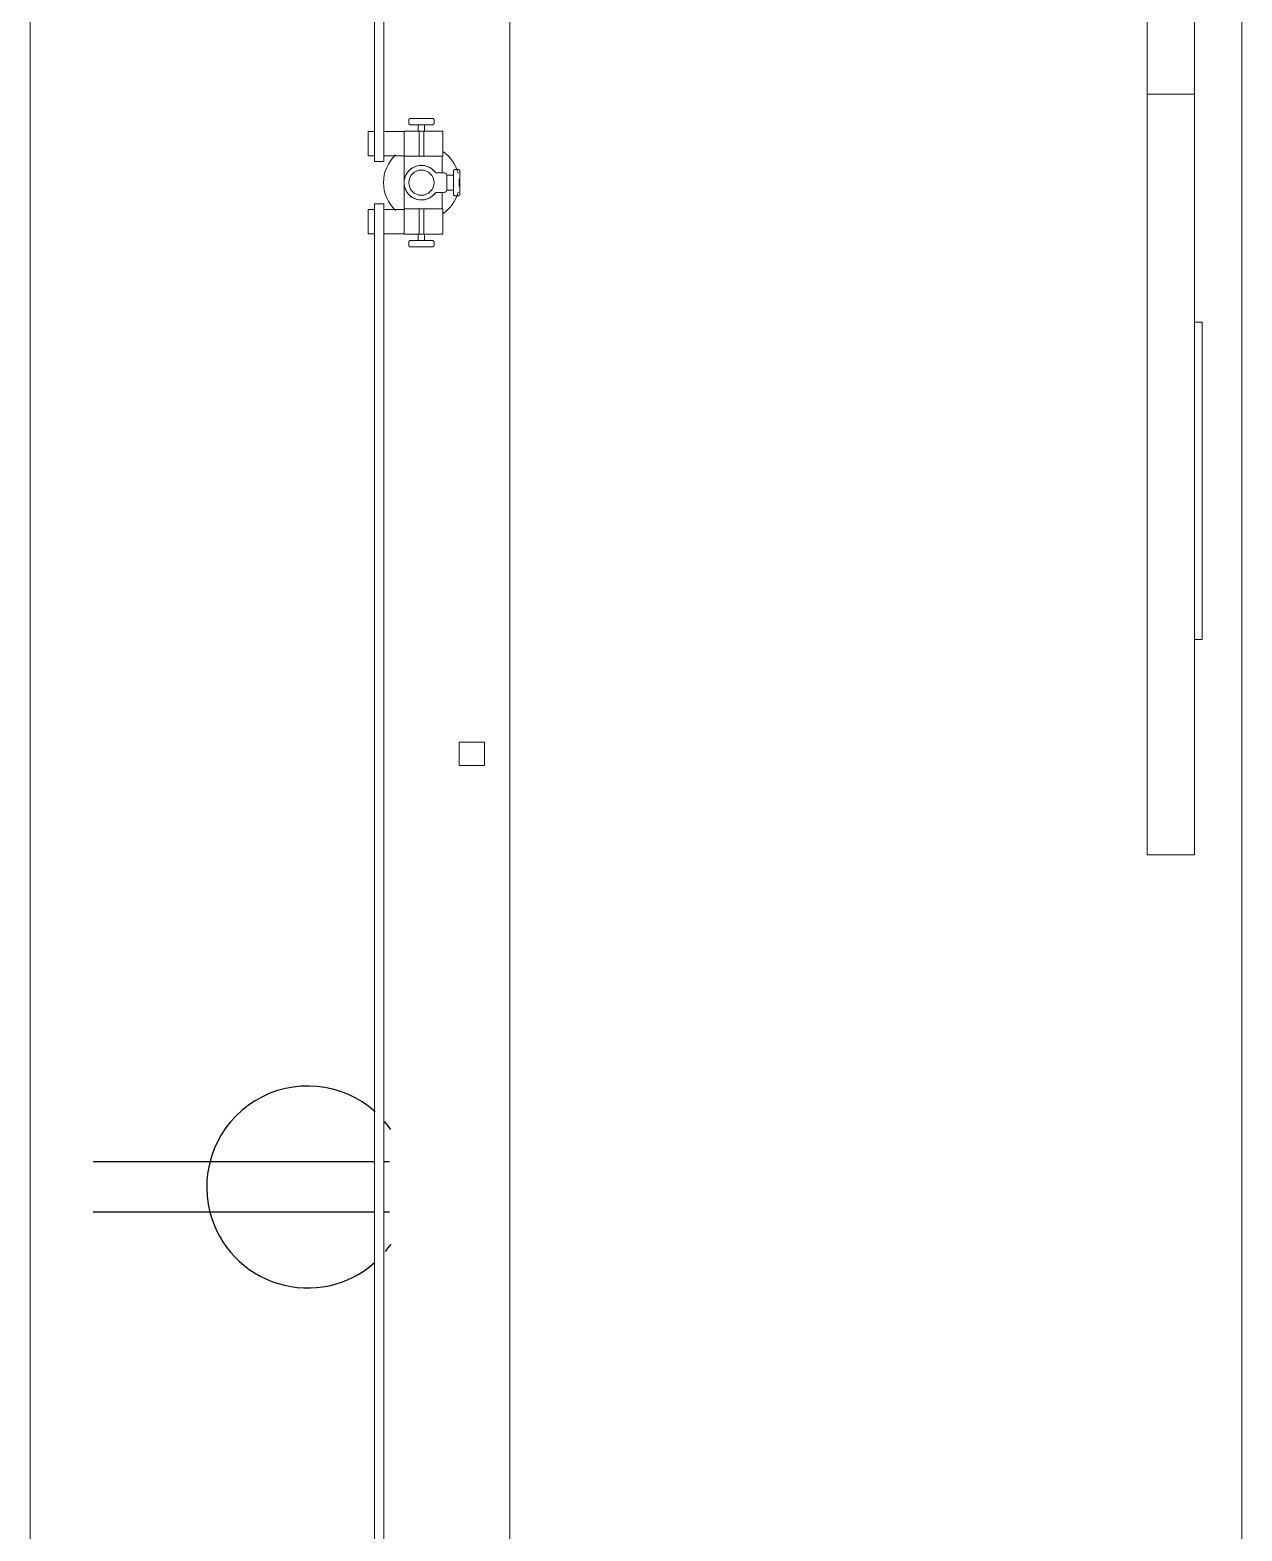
# Model space of a CAD drawing. Header units: inches. Extents: x -460 to 10305, y -938 to 5356.
# Drawn here: x 517.3 to 565.3, y 245.1 to 304.5 of the extents above; entities that cross this region are included whole.
import ezdxf

# ---------------------------------------------------------------- set-up
doc = ezdxf.new("R2010")
doc.units = ezdxf.units.IN
doc.header["$MEASUREMENT"] = 0
doc.layers.add('01-0263-G-DWG-BFP-ARCH$0$SP-CASE', color=11, linetype='Continuous', lineweight=13)
doc.layers.add('01-0263-G-DWG-BFP-ARCH$0$SP-FIXT', color=35, linetype='Continuous')

# ---------------------------------------------------------------- blocks, each defined once
blk = doc.blocks.new('01-0263-G-DWG-BFP-ARCH', base_point=(1295.158, 1352.862))
at = {"layer": '01-0263-G-DWG-BFP-ARCH$0$SP-CASE'}
for p, q in [((1812.195, 1522.069), (1812.195, 1772.819)), ((1825.835, 1649.91), (1825.835, 1707.723)), ((1826.21, 1707.723), (1826.21, 1649.91)), ((1831.195, 1522.069), (1831.195, 1694.507)), ((1860.195, 1694.507), (1860.195, 1570.069)), ((1856.445, 1681.694), (1856.445, 1651.569)), ((1858.32, 1651.569), (1858.32, 1681.694)), ((1858.32, 1651.569), (1856.445, 1651.569)), ((1856.445, 1651.569), (1858.32, 1651.569)), ((1856.445, 1651.569), (1856.445, 1621.444)), ((1858.32, 1621.444), (1858.32, 1651.569)), ((1827.195, 1650.548), (1827.195, 1650.423)), ((1827.57, 1650.36), (1827.57, 1650.11)), ((1827.695, 1650.36), (1827.57, 1650.36)), ((1827.82, 1650.36), (1827.695, 1650.36)), ((1827.82, 1650.11), (1827.82, 1650.36)), ((1828.195, 1650.423), (1828.195, 1650.548)), ((1825.835, 1650.089), (1825.585, 1650.089)), ((1825.585, 1649.61), (1825.585, 1650.089)), ((1825.835, 1648.91), (1825.835, 1649.91)), ((1827.015, 1650.089), (1826.21, 1650.089)), ((1826.21, 1649.91), (1826.21, 1648.91)), ((1827.61, 1650.11), (1827.015, 1650.11)), ((1827.015, 1649.11), (1827.015, 1650.11)), ((1827.61, 1650.11), (1827.796, 1650.11)), ((1827.61, 1650.11), (1827.61, 1649.11)), ((1827.796, 1650.11), (1828.545, 1650.11)), ((1827.796, 1649.11), (1827.796, 1650.11)), ((1828.545, 1649.11), (1828.545, 1650.11)), ((1825.585, 1649.132), (1825.585, 1649.61)), ((1825.585, 1649.132), (1825.835, 1649.132)), ((1826.21, 1649.132), (1827.015, 1649.132)), ((1827.015, 1649.11), (1827.015, 1648.147)), ((1827.015, 1649.11), (1827.61, 1649.11)), ((1827.796, 1649.11), (1827.61, 1649.11)), ((1828.545, 1649.11), (1827.796, 1649.11)), ((1828.524, 1648.451), (1828.524, 1649.11)), ((1825.835, 1648.91), (1826.21, 1648.91)), ((1829.155, 1648.585), (1829.025, 1648.585)), ((1829.155, 1648.585), (1829.025, 1648.585)), ((1827.015, 1647.985), (1827.015, 1647.023)), ((1828.262, 1648.451), (1828.524, 1648.451)), ((1828.602, 1648.451), (1828.262, 1648.451)), ((1828.602, 1648.451), (1828.262, 1648.451)), ((1828.963, 1648.366), (1828.703, 1648.366)), ((1828.963, 1648.366), (1828.703, 1648.366)), ((1828.703, 1647.782), (1828.703, 1648.351)), ((1828.703, 1647.782), (1828.703, 1648.351)), ((1828.963, 1648.066), (1828.963, 1648.326)), ((1828.963, 1648.326), (1828.963, 1648.066)), ((1828.963, 1647.807), (1828.963, 1648.066)), ((1828.963, 1648.066), (1828.963, 1647.807)), ((1828.262, 1647.681), (1828.602, 1647.681)), ((1828.524, 1647.681), (1828.262, 1647.681)), ((1828.262, 1647.681), (1828.602, 1647.681)), ((1828.524, 1647.023), (1828.524, 1647.681)), ((1828.703, 1647.766), (1828.963, 1647.766)), ((1828.703, 1647.766), (1828.963, 1647.766)), ((1829.025, 1647.548), (1829.155, 1647.548)), ((1829.025, 1647.548), (1829.155, 1647.548)), ((1825.835, 1647.001), (1825.585, 1647.001)), ((1825.585, 1646.523), (1825.585, 1647.001)), ((1826.21, 1647.223), (1825.835, 1647.223)), ((1825.835, 1646.223), (1825.835, 1647.223)), ((1826.21, 1647.223), (1826.21, 1646.223)), ((1827.015, 1647.001), (1826.21, 1647.001)), ((1827.61, 1647.023), (1827.015, 1647.023)), ((1827.015, 1646.023), (1827.015, 1647.023)), ((1827.61, 1647.023), (1827.015, 1647.023)), ((1827.015, 1647.023), (1827.61, 1647.023)), ((1827.61, 1647.023), (1827.61, 1646.023)), ((1827.61, 1647.023), (1827.796, 1647.023)), ((1827.796, 1647.023), (1828.545, 1647.023)), ((1827.796, 1646.023), (1827.796, 1647.023)), ((1828.545, 1646.023), (1828.545, 1647.023)), ((1825.585, 1646.044), (1825.585, 1646.523)), ((1825.835, 1588.41), (1825.835, 1646.223)), ((1826.21, 1646.223), (1826.21, 1588.41)), ((1825.585, 1646.044), (1825.835, 1646.044)), ((1826.21, 1646.044), (1827.015, 1646.044)), ((1827.015, 1646.023), (1827.61, 1646.023)), ((1827.015, 1646.023), (1827.61, 1646.023)), ((1827.61, 1646.023), (1827.015, 1646.023)), ((1827.195, 1645.71), (1827.195, 1645.585)), ((1827.57, 1646.023), (1827.57, 1645.773)), ((1827.695, 1645.773), (1827.57, 1645.773)), ((1827.796, 1646.023), (1827.61, 1646.023)), ((1827.82, 1645.773), (1827.695, 1645.773)), ((1828.545, 1646.023), (1827.796, 1646.023)), ((1827.82, 1645.773), (1827.82, 1646.023)), ((1828.195, 1645.585), (1828.195, 1645.71)), ((1858.32, 1642.538), (1858.624, 1642.538)), ((1858.624, 1642.538), (1858.624, 1629.975)), ((1858.32, 1629.975), (1858.624, 1629.975)), ((1830.195, 1625.906), (1829.195, 1625.906)), ((1829.195, 1624.982), (1829.195, 1625.906)), ((1830.195, 1625.906), (1830.195, 1624.982)), ((1829.195, 1624.982), (1830.195, 1624.982)), ((1858.32, 1621.444), (1856.445, 1621.444))]:
    blk.add_line(p, q, dxfattribs=at)
for points in [[(1827.195, 1650.548), (1827.195, 1650.55), (1827.195, 1650.553), (1827.196, 1650.555), (1827.196, 1650.558), (1827.196, 1650.56), (1827.197, 1650.563), (1827.198, 1650.565), (1827.198, 1650.567), (1827.199, 1650.57), (1827.2, 1650.572), (1827.201, 1650.574), (1827.202, 1650.577), (1827.203, 1650.579), (1827.205, 1650.581), (1827.206, 1650.583), (1827.207, 1650.585), (1827.209, 1650.587), (1827.211, 1650.589), (1827.212, 1650.591), (1827.214, 1650.593), (1827.216, 1650.594), (1827.218, 1650.596), (1827.22, 1650.597), (1827.222, 1650.599), (1827.224, 1650.6), (1827.226, 1650.602), (1827.228, 1650.603), (1827.23, 1650.604), (1827.233, 1650.605), (1827.235, 1650.606), (1827.237, 1650.607), (1827.24, 1650.608), (1827.242, 1650.608), (1827.245, 1650.609), (1827.247, 1650.609), (1827.249, 1650.61), (1827.252, 1650.61), (1827.254, 1650.61), (1827.257, 1650.61), (1827.258, 1650.61)], [(1827.258, 1650.36), (1827.255, 1650.36), (1827.253, 1650.36), (1827.25, 1650.361), (1827.248, 1650.361), (1827.245, 1650.361), (1827.243, 1650.362), (1827.24, 1650.363), (1827.238, 1650.363), (1827.236, 1650.364), (1827.233, 1650.365), (1827.231, 1650.366), (1827.229, 1650.367), (1827.227, 1650.368), (1827.224, 1650.37), (1827.222, 1650.371), (1827.22, 1650.373), (1827.218, 1650.374), (1827.216, 1650.376), (1827.215, 1650.377), (1827.213, 1650.379), (1827.211, 1650.381), (1827.209, 1650.383), (1827.208, 1650.385), (1827.206, 1650.387), (1827.205, 1650.389), (1827.204, 1650.391), (1827.202, 1650.393), (1827.201, 1650.395), (1827.2, 1650.398), (1827.199, 1650.4), (1827.198, 1650.402), (1827.198, 1650.405), (1827.197, 1650.407), (1827.196, 1650.41), (1827.196, 1650.412), (1827.196, 1650.415), (1827.195, 1650.417), (1827.195, 1650.42), (1827.195, 1650.422), (1827.195, 1650.423)], [(1827.695, 1650.61), (1827.678, 1650.61), (1827.66, 1650.61), (1827.643, 1650.61), (1827.625, 1650.61), (1827.608, 1650.61), (1827.591, 1650.61), (1827.574, 1650.61), (1827.557, 1650.61), (1827.541, 1650.61), (1827.525, 1650.61), (1827.509, 1650.61), (1827.493, 1650.61), (1827.478, 1650.61), (1827.463, 1650.61), (1827.448, 1650.61), (1827.434, 1650.61), (1827.42, 1650.61), (1827.407, 1650.61), (1827.394, 1650.61), (1827.381, 1650.61), (1827.369, 1650.61), (1827.358, 1650.61), (1827.347, 1650.61), (1827.337, 1650.61), (1827.327, 1650.61), (1827.318, 1650.61), (1827.309, 1650.61), (1827.301, 1650.61), (1827.294, 1650.61), (1827.287, 1650.61), (1827.281, 1650.61), (1827.276, 1650.61), (1827.271, 1650.61), (1827.267, 1650.61), (1827.264, 1650.61), (1827.261, 1650.61), (1827.259, 1650.61), (1827.258, 1650.61), (1827.258, 1650.61)], [(1827.258, 1650.61), (1827.258, 1650.61), (1827.259, 1650.61), (1827.261, 1650.61), (1827.263, 1650.61), (1827.266, 1650.61), (1827.27, 1650.61), (1827.275, 1650.61), (1827.28, 1650.61), (1827.286, 1650.61), (1827.292, 1650.61), (1827.299, 1650.61), (1827.307, 1650.61), (1827.315, 1650.61), (1827.324, 1650.61), (1827.334, 1650.61), (1827.344, 1650.61), (1827.355, 1650.61), (1827.366, 1650.61), (1827.378, 1650.61), (1827.39, 1650.61), (1827.403, 1650.61), (1827.416, 1650.61), (1827.43, 1650.61), (1827.444, 1650.61), (1827.459, 1650.61), (1827.474, 1650.61), (1827.489, 1650.61), (1827.504, 1650.61), (1827.52, 1650.61), (1827.537, 1650.61), (1827.553, 1650.61), (1827.57, 1650.61), (1827.587, 1650.61), (1827.604, 1650.61), (1827.621, 1650.61), (1827.638, 1650.61), (1827.655, 1650.61), (1827.673, 1650.61), (1827.69, 1650.61), (1827.695, 1650.61)], [(1827.574, 1650.36), (1827.557, 1650.36), (1827.541, 1650.36), (1827.525, 1650.36), (1827.509, 1650.36), (1827.493, 1650.36), (1827.478, 1650.36), (1827.463, 1650.36), (1827.448, 1650.36), (1827.434, 1650.36), (1827.42, 1650.36), (1827.407, 1650.36), (1827.394, 1650.36), (1827.381, 1650.36), (1827.369, 1650.36), (1827.358, 1650.36), (1827.347, 1650.36), (1827.337, 1650.36), (1827.327, 1650.36), (1827.318, 1650.36), (1827.309, 1650.36), (1827.301, 1650.36), (1827.294, 1650.36), (1827.287, 1650.36), (1827.281, 1650.36), (1827.276, 1650.36), (1827.271, 1650.36), (1827.267, 1650.36), (1827.264, 1650.36), (1827.261, 1650.36), (1827.259, 1650.36), (1827.258, 1650.36), (1827.258, 1650.36)], [(1827.258, 1650.36), (1827.258, 1650.36), (1827.259, 1650.36), (1827.261, 1650.36), (1827.263, 1650.36), (1827.266, 1650.36), (1827.27, 1650.36), (1827.275, 1650.36), (1827.28, 1650.36), (1827.286, 1650.36), (1827.292, 1650.36), (1827.299, 1650.36), (1827.307, 1650.36), (1827.315, 1650.36), (1827.324, 1650.36), (1827.334, 1650.36), (1827.344, 1650.36), (1827.355, 1650.36), (1827.366, 1650.36), (1827.378, 1650.36), (1827.39, 1650.36), (1827.403, 1650.36), (1827.416, 1650.36), (1827.43, 1650.36), (1827.444, 1650.36), (1827.459, 1650.36), (1827.474, 1650.36), (1827.489, 1650.36), (1827.504, 1650.36), (1827.52, 1650.36), (1827.537, 1650.36), (1827.553, 1650.36), (1827.57, 1650.36), (1827.587, 1650.36), (1827.604, 1650.36), (1827.621, 1650.36), (1827.638, 1650.36), (1827.655, 1650.36), (1827.673, 1650.36), (1827.69, 1650.36), (1827.695, 1650.36)], [(1827.695, 1650.61), (1827.713, 1650.61), (1827.73, 1650.61), (1827.747, 1650.61), (1827.765, 1650.61), (1827.782, 1650.61), (1827.799, 1650.61), (1827.816, 1650.61), (1827.833, 1650.61), (1827.849, 1650.61), (1827.865, 1650.61), (1827.881, 1650.61), (1827.897, 1650.61), (1827.912, 1650.61), (1827.927, 1650.61), (1827.942, 1650.61), (1827.956, 1650.61), (1827.97, 1650.61), (1827.984, 1650.61), (1827.996, 1650.61), (1828.009, 1650.61), (1828.021, 1650.61), (1828.032, 1650.61), (1828.043, 1650.61), (1828.053, 1650.61), (1828.063, 1650.61), (1828.072, 1650.61), (1828.081, 1650.61), (1828.089, 1650.61), (1828.096, 1650.61), (1828.103, 1650.61), (1828.109, 1650.61), (1828.114, 1650.61), (1828.119, 1650.61), (1828.123, 1650.61), (1828.126, 1650.61), (1828.129, 1650.61), (1828.131, 1650.61), (1828.132, 1650.61), (1828.133, 1650.61)], [(1828.133, 1650.61), (1828.132, 1650.61), (1828.131, 1650.61), (1828.129, 1650.61), (1828.127, 1650.61), (1828.124, 1650.61), (1828.12, 1650.61), (1828.116, 1650.61), (1828.11, 1650.61), (1828.105, 1650.61), (1828.098, 1650.61), (1828.091, 1650.61), (1828.083, 1650.61), (1828.075, 1650.61), (1828.066, 1650.61), (1828.056, 1650.61), (1828.046, 1650.61), (1828.035, 1650.61), (1828.024, 1650.61), (1828.012, 1650.61), (1828, 1650.61), (1827.987, 1650.61), (1827.974, 1650.61), (1827.96, 1650.61), (1827.946, 1650.61), (1827.931, 1650.61), (1827.917, 1650.61), (1827.901, 1650.61), (1827.886, 1650.61), (1827.87, 1650.61), (1827.854, 1650.61), (1827.837, 1650.61), (1827.821, 1650.61), (1827.804, 1650.61), (1827.787, 1650.61), (1827.769, 1650.61), (1827.752, 1650.61), (1827.735, 1650.61), (1827.717, 1650.61), (1827.7, 1650.61), (1827.695, 1650.61)], [(1827.695, 1650.36), (1827.713, 1650.36), (1827.73, 1650.36), (1827.747, 1650.36), (1827.765, 1650.36), (1827.782, 1650.36), (1827.799, 1650.36), (1827.816, 1650.36), (1827.833, 1650.36), (1827.849, 1650.36), (1827.865, 1650.36), (1827.881, 1650.36), (1827.897, 1650.36), (1827.912, 1650.36), (1827.927, 1650.36), (1827.942, 1650.36), (1827.956, 1650.36), (1827.97, 1650.36), (1827.984, 1650.36), (1827.996, 1650.36), (1828.009, 1650.36), (1828.021, 1650.36), (1828.032, 1650.36), (1828.043, 1650.36), (1828.053, 1650.36), (1828.063, 1650.36), (1828.072, 1650.36), (1828.081, 1650.36), (1828.089, 1650.36), (1828.096, 1650.36), (1828.103, 1650.36), (1828.109, 1650.36), (1828.114, 1650.36), (1828.119, 1650.36), (1828.123, 1650.36), (1828.126, 1650.36), (1828.129, 1650.36), (1828.131, 1650.36), (1828.132, 1650.36), (1828.133, 1650.36)], [(1828.133, 1650.36), (1828.132, 1650.36), (1828.131, 1650.36), (1828.129, 1650.36), (1828.127, 1650.36), (1828.124, 1650.36), (1828.12, 1650.36), (1828.116, 1650.36), (1828.11, 1650.36), (1828.105, 1650.36), (1828.098, 1650.36), (1828.091, 1650.36), (1828.083, 1650.36), (1828.075, 1650.36), (1828.066, 1650.36), (1828.056, 1650.36), (1828.046, 1650.36), (1828.035, 1650.36), (1828.024, 1650.36), (1828.012, 1650.36), (1828, 1650.36), (1827.987, 1650.36), (1827.974, 1650.36), (1827.96, 1650.36), (1827.946, 1650.36), (1827.931, 1650.36), (1827.917, 1650.36), (1827.901, 1650.36), (1827.886, 1650.36), (1827.87, 1650.36), (1827.854, 1650.36), (1827.837, 1650.36), (1827.821, 1650.36)], [(1828.133, 1650.61), (1828.135, 1650.61), (1828.138, 1650.61), (1828.14, 1650.61), (1828.143, 1650.609), (1828.145, 1650.609), (1828.147, 1650.608), (1828.15, 1650.608), (1828.152, 1650.607), (1828.155, 1650.606), (1828.157, 1650.605), (1828.159, 1650.604), (1828.161, 1650.603), (1828.164, 1650.602), (1828.166, 1650.601), (1828.168, 1650.599), (1828.17, 1650.598), (1828.172, 1650.596), (1828.174, 1650.595), (1828.176, 1650.593), (1828.177, 1650.591), (1828.179, 1650.589), (1828.181, 1650.588), (1828.182, 1650.586), (1828.184, 1650.584), (1828.185, 1650.581), (1828.186, 1650.579), (1828.188, 1650.577), (1828.189, 1650.575), (1828.19, 1650.573), (1828.191, 1650.57), (1828.192, 1650.568), (1828.192, 1650.566), (1828.193, 1650.563), (1828.194, 1650.561), (1828.194, 1650.558), (1828.195, 1650.556), (1828.195, 1650.553), (1828.195, 1650.551), (1828.195, 1650.548), (1828.195, 1650.548)], [(1828.195, 1650.423), (1828.195, 1650.42), (1828.195, 1650.418), (1828.195, 1650.415), (1828.194, 1650.413), (1828.194, 1650.41), (1828.193, 1650.408), (1828.193, 1650.405), (1828.192, 1650.403), (1828.191, 1650.401), (1828.19, 1650.398), (1828.189, 1650.396), (1828.188, 1650.394), (1828.187, 1650.392), (1828.186, 1650.389), (1828.184, 1650.387), (1828.183, 1650.385), (1828.181, 1650.383), (1828.18, 1650.381), (1828.178, 1650.38), (1828.176, 1650.378), (1828.174, 1650.376), (1828.172, 1650.375), (1828.17, 1650.373), (1828.168, 1650.371), (1828.166, 1650.37), (1828.164, 1650.369), (1828.162, 1650.368), (1828.16, 1650.366), (1828.158, 1650.365), (1828.155, 1650.364), (1828.153, 1650.364), (1828.151, 1650.363), (1828.148, 1650.362), (1828.146, 1650.362), (1828.143, 1650.361), (1828.141, 1650.361), (1828.138, 1650.36), (1828.136, 1650.36), (1828.133, 1650.36), (1828.133, 1650.36)], [(1828.963, 1648.523), (1828.963, 1648.525), (1828.963, 1648.528), (1828.963, 1648.53), (1828.963, 1648.533), (1828.964, 1648.535), (1828.964, 1648.538), (1828.965, 1648.54), (1828.966, 1648.542), (1828.967, 1648.545), (1828.968, 1648.547), (1828.969, 1648.549), (1828.97, 1648.552), (1828.971, 1648.554), (1828.972, 1648.556), (1828.974, 1648.558), (1828.975, 1648.56), (1828.976, 1648.562), (1828.978, 1648.564), (1828.98, 1648.566), (1828.982, 1648.568), (1828.983, 1648.569), (1828.985, 1648.571), (1828.987, 1648.572), (1828.989, 1648.574), (1828.991, 1648.575), (1828.993, 1648.577), (1828.996, 1648.578), (1828.998, 1648.579), (1829, 1648.58), (1829.002, 1648.581), (1829.005, 1648.582), (1829.007, 1648.583), (1829.01, 1648.583), (1829.012, 1648.584), (1829.014, 1648.584), (1829.017, 1648.585), (1829.019, 1648.585), (1829.022, 1648.585), (1829.024, 1648.585), (1829.025, 1648.585)], [(1828.963, 1648.523), (1828.963, 1648.525), (1828.963, 1648.528), (1828.963, 1648.53), (1828.963, 1648.533), (1828.964, 1648.535), (1828.964, 1648.538), (1828.965, 1648.54), (1828.966, 1648.542), (1828.967, 1648.545), (1828.968, 1648.547), (1828.969, 1648.549), (1828.97, 1648.552), (1828.971, 1648.554), (1828.972, 1648.556), (1828.974, 1648.558), (1828.975, 1648.56), (1828.976, 1648.562), (1828.978, 1648.564), (1828.98, 1648.566), (1828.982, 1648.568), (1828.983, 1648.569), (1828.985, 1648.571), (1828.987, 1648.572), (1828.989, 1648.574), (1828.991, 1648.575), (1828.993, 1648.577), (1828.996, 1648.578), (1828.998, 1648.579), (1829, 1648.58), (1829.002, 1648.581), (1829.005, 1648.582), (1829.007, 1648.583), (1829.01, 1648.583), (1829.012, 1648.584), (1829.014, 1648.584), (1829.017, 1648.585), (1829.019, 1648.585), (1829.022, 1648.585), (1829.024, 1648.585), (1829.025, 1648.585)], [(1828.963, 1648.324), (1828.963, 1648.339), (1828.963, 1648.353), (1828.963, 1648.367), (1828.963, 1648.381), (1828.963, 1648.394), (1828.963, 1648.406), (1828.963, 1648.418), (1828.963, 1648.429), (1828.963, 1648.44), (1828.963, 1648.45), (1828.963, 1648.46), (1828.963, 1648.469), (1828.963, 1648.477), (1828.963, 1648.485), (1828.963, 1648.492), (1828.963, 1648.498), (1828.963, 1648.504), (1828.963, 1648.508), (1828.963, 1648.513), (1828.963, 1648.516), (1828.963, 1648.519), (1828.963, 1648.521), (1828.963, 1648.522), (1828.963, 1648.523)], [(1828.963, 1648.523), (1828.963, 1648.522), (1828.963, 1648.521), (1828.963, 1648.519), (1828.963, 1648.517), (1828.963, 1648.514), (1828.963, 1648.51), (1828.963, 1648.505), (1828.963, 1648.5), (1828.963, 1648.493), (1828.963, 1648.487), (1828.963, 1648.479), (1828.963, 1648.471), (1828.963, 1648.462), (1828.963, 1648.453), (1828.963, 1648.443), (1828.963, 1648.432), (1828.963, 1648.421), (1828.963, 1648.409), (1828.963, 1648.397), (1828.963, 1648.384), (1828.963, 1648.371), (1828.963, 1648.357), (1828.963, 1648.343), (1828.963, 1648.328), (1828.963, 1648.313), (1828.963, 1648.297), (1828.963, 1648.281), (1828.963, 1648.265), (1828.963, 1648.249), (1828.963, 1648.232), (1828.963, 1648.215), (1828.963, 1648.197), (1828.963, 1648.18), (1828.963, 1648.162), (1828.963, 1648.144), (1828.963, 1648.126), (1828.963, 1648.108), (1828.963, 1648.09), (1828.963, 1648.071), (1828.963, 1648.066)], [(1828.963, 1648.324), (1828.963, 1648.339), (1828.963, 1648.353), (1828.963, 1648.367), (1828.963, 1648.381), (1828.963, 1648.394), (1828.963, 1648.406), (1828.963, 1648.418), (1828.963, 1648.429), (1828.963, 1648.44), (1828.963, 1648.45), (1828.963, 1648.46), (1828.963, 1648.469), (1828.963, 1648.477), (1828.963, 1648.485), (1828.963, 1648.492), (1828.963, 1648.498), (1828.963, 1648.504), (1828.963, 1648.508), (1828.963, 1648.513), (1828.963, 1648.516), (1828.963, 1648.519), (1828.963, 1648.521), (1828.963, 1648.522), (1828.963, 1648.523)], [(1828.963, 1648.523), (1828.963, 1648.522), (1828.963, 1648.521), (1828.963, 1648.519), (1828.963, 1648.517), (1828.963, 1648.514), (1828.963, 1648.51), (1828.963, 1648.505), (1828.963, 1648.5), (1828.963, 1648.493), (1828.963, 1648.487), (1828.963, 1648.479), (1828.963, 1648.471), (1828.963, 1648.462), (1828.963, 1648.453), (1828.963, 1648.443), (1828.963, 1648.432), (1828.963, 1648.421), (1828.963, 1648.409), (1828.963, 1648.397), (1828.963, 1648.384), (1828.963, 1648.371), (1828.963, 1648.357), (1828.963, 1648.343), (1828.963, 1648.328), (1828.963, 1648.313), (1828.963, 1648.297), (1828.963, 1648.281), (1828.963, 1648.265), (1828.963, 1648.249), (1828.963, 1648.232), (1828.963, 1648.215), (1828.963, 1648.197), (1828.963, 1648.18), (1828.963, 1648.162), (1828.963, 1648.144), (1828.963, 1648.126), (1828.963, 1648.108), (1828.963, 1648.09), (1828.963, 1648.071), (1828.963, 1648.066)], [(1829.155, 1648.585), (1829.158, 1648.585), (1829.16, 1648.585), (1829.163, 1648.585), (1829.165, 1648.584), (1829.168, 1648.584), (1829.17, 1648.583), (1829.172, 1648.583), (1829.175, 1648.582), (1829.177, 1648.581), (1829.179, 1648.58), (1829.182, 1648.579), (1829.184, 1648.578), (1829.186, 1648.577), (1829.188, 1648.576), (1829.19, 1648.574), (1829.192, 1648.573), (1829.194, 1648.571), (1829.196, 1648.57), (1829.198, 1648.568), (1829.2, 1648.566), (1829.202, 1648.564), (1829.203, 1648.563), (1829.205, 1648.561), (1829.206, 1648.559), (1829.208, 1648.556), (1829.209, 1648.554), (1829.21, 1648.552), (1829.211, 1648.55), (1829.212, 1648.548), (1829.213, 1648.545), (1829.214, 1648.543), (1829.215, 1648.541), (1829.216, 1648.538), (1829.216, 1648.536), (1829.217, 1648.533), (1829.217, 1648.531), (1829.217, 1648.528), (1829.218, 1648.526), (1829.218, 1648.523), (1829.218, 1648.523)], [(1829.155, 1648.585), (1829.158, 1648.585), (1829.16, 1648.585), (1829.163, 1648.585), (1829.165, 1648.584), (1829.168, 1648.584), (1829.17, 1648.583), (1829.172, 1648.583), (1829.175, 1648.582), (1829.177, 1648.581), (1829.179, 1648.58), (1829.182, 1648.579), (1829.184, 1648.578), (1829.186, 1648.577), (1829.188, 1648.576), (1829.19, 1648.574), (1829.192, 1648.573), (1829.194, 1648.571), (1829.196, 1648.57), (1829.198, 1648.568), (1829.2, 1648.566), (1829.202, 1648.564), (1829.203, 1648.563), (1829.205, 1648.561), (1829.206, 1648.559), (1829.208, 1648.556), (1829.209, 1648.554), (1829.21, 1648.552), (1829.211, 1648.55), (1829.212, 1648.548), (1829.213, 1648.545), (1829.214, 1648.543), (1829.215, 1648.541), (1829.216, 1648.538), (1829.216, 1648.536), (1829.217, 1648.533), (1829.217, 1648.531), (1829.217, 1648.528), (1829.218, 1648.526), (1829.218, 1648.523), (1829.218, 1648.523)], [(1829.218, 1648.066), (1829.218, 1648.085), (1829.218, 1648.103), (1829.218, 1648.121), (1829.218, 1648.139), (1829.218, 1648.157), (1829.218, 1648.175), (1829.218, 1648.193), (1829.218, 1648.21), (1829.218, 1648.227), (1829.218, 1648.244), (1829.218, 1648.261), (1829.218, 1648.277), (1829.218, 1648.293), (1829.218, 1648.309), (1829.218, 1648.324), (1829.218, 1648.339), (1829.218, 1648.353), (1829.218, 1648.367), (1829.218, 1648.381), (1829.218, 1648.394), (1829.218, 1648.406), (1829.218, 1648.418), (1829.218, 1648.429), (1829.218, 1648.44), (1829.218, 1648.45), (1829.218, 1648.46), (1829.218, 1648.469), (1829.218, 1648.477), (1829.218, 1648.485), (1829.218, 1648.492), (1829.218, 1648.498), (1829.218, 1648.504), (1829.218, 1648.508), (1829.218, 1648.513), (1829.218, 1648.516), (1829.218, 1648.519), (1829.218, 1648.521), (1829.218, 1648.522), (1829.218, 1648.523)], [(1829.218, 1648.523), (1829.218, 1648.522), (1829.218, 1648.521), (1829.218, 1648.519), (1829.218, 1648.517), (1829.218, 1648.514), (1829.218, 1648.51), (1829.218, 1648.505), (1829.218, 1648.5), (1829.218, 1648.493), (1829.218, 1648.487), (1829.218, 1648.479), (1829.218, 1648.471), (1829.218, 1648.462), (1829.218, 1648.453), (1829.218, 1648.443), (1829.218, 1648.432), (1829.218, 1648.421), (1829.218, 1648.409), (1829.218, 1648.397), (1829.218, 1648.384), (1829.218, 1648.371), (1829.218, 1648.357), (1829.218, 1648.343), (1829.218, 1648.328), (1829.218, 1648.313), (1829.218, 1648.297), (1829.218, 1648.281), (1829.218, 1648.265), (1829.218, 1648.249), (1829.218, 1648.232), (1829.218, 1648.215), (1829.218, 1648.197), (1829.218, 1648.18), (1829.218, 1648.162), (1829.218, 1648.144), (1829.218, 1648.126), (1829.218, 1648.108), (1829.218, 1648.09), (1829.218, 1648.071), (1829.218, 1648.066)], [(1829.218, 1648.066), (1829.218, 1648.085), (1829.218, 1648.103), (1829.218, 1648.121), (1829.218, 1648.139), (1829.218, 1648.157), (1829.218, 1648.175), (1829.218, 1648.193), (1829.218, 1648.21), (1829.218, 1648.227), (1829.218, 1648.244), (1829.218, 1648.261), (1829.218, 1648.277), (1829.218, 1648.293), (1829.218, 1648.309), (1829.218, 1648.324), (1829.218, 1648.339), (1829.218, 1648.353), (1829.218, 1648.367), (1829.218, 1648.381), (1829.218, 1648.394), (1829.218, 1648.406), (1829.218, 1648.418), (1829.218, 1648.429), (1829.218, 1648.44), (1829.218, 1648.45), (1829.218, 1648.46), (1829.218, 1648.469), (1829.218, 1648.477), (1829.218, 1648.485), (1829.218, 1648.492), (1829.218, 1648.498), (1829.218, 1648.504), (1829.218, 1648.508), (1829.218, 1648.513), (1829.218, 1648.516), (1829.218, 1648.519), (1829.218, 1648.521), (1829.218, 1648.522), (1829.218, 1648.523)], [(1829.218, 1648.523), (1829.218, 1648.522), (1829.218, 1648.521), (1829.218, 1648.519), (1829.218, 1648.517), (1829.218, 1648.514), (1829.218, 1648.51), (1829.218, 1648.505), (1829.218, 1648.5), (1829.218, 1648.493), (1829.218, 1648.487), (1829.218, 1648.479), (1829.218, 1648.471), (1829.218, 1648.462), (1829.218, 1648.453), (1829.218, 1648.443), (1829.218, 1648.432), (1829.218, 1648.421), (1829.218, 1648.409), (1829.218, 1648.397), (1829.218, 1648.384), (1829.218, 1648.371), (1829.218, 1648.357), (1829.218, 1648.343), (1829.218, 1648.328), (1829.218, 1648.313), (1829.218, 1648.297), (1829.218, 1648.281), (1829.218, 1648.265), (1829.218, 1648.249), (1829.218, 1648.232), (1829.218, 1648.215), (1829.218, 1648.197), (1829.218, 1648.18), (1829.218, 1648.162), (1829.218, 1648.144), (1829.218, 1648.126), (1829.218, 1648.108), (1829.218, 1648.09), (1829.218, 1648.071), (1829.218, 1648.066)], [(1828.963, 1648.066), (1828.963, 1648.048), (1828.963, 1648.03), (1828.963, 1648.012), (1828.963, 1647.994), (1828.963, 1647.976), (1828.963, 1647.958), (1828.963, 1647.94), (1828.963, 1647.923), (1828.963, 1647.906), (1828.963, 1647.889), (1828.963, 1647.872), (1828.963, 1647.856), (1828.963, 1647.84), (1828.963, 1647.824), (1828.963, 1647.809), (1828.963, 1647.794), (1828.963, 1647.78), (1828.963, 1647.766), (1828.963, 1647.752), (1828.963, 1647.739), (1828.963, 1647.727), (1828.963, 1647.715), (1828.963, 1647.703), (1828.963, 1647.693), (1828.963, 1647.683), (1828.963, 1647.673), (1828.963, 1647.664), (1828.963, 1647.656), (1828.963, 1647.648), (1828.963, 1647.641), (1828.963, 1647.635), (1828.963, 1647.629), (1828.963, 1647.624), (1828.963, 1647.62), (1828.963, 1647.617), (1828.963, 1647.614), (1828.963, 1647.612), (1828.963, 1647.611), (1828.963, 1647.61)], [(1828.963, 1648.066), (1828.963, 1648.048), (1828.963, 1648.03), (1828.963, 1648.012), (1828.963, 1647.994), (1828.963, 1647.976), (1828.963, 1647.958), (1828.963, 1647.94), (1828.963, 1647.923), (1828.963, 1647.906), (1828.963, 1647.889), (1828.963, 1647.872), (1828.963, 1647.856), (1828.963, 1647.84), (1828.963, 1647.824), (1828.963, 1647.809), (1828.963, 1647.794), (1828.963, 1647.78), (1828.963, 1647.766), (1828.963, 1647.752), (1828.963, 1647.739), (1828.963, 1647.727), (1828.963, 1647.715), (1828.963, 1647.703), (1828.963, 1647.693), (1828.963, 1647.683), (1828.963, 1647.673), (1828.963, 1647.664), (1828.963, 1647.656), (1828.963, 1647.648), (1828.963, 1647.641), (1828.963, 1647.635), (1828.963, 1647.629), (1828.963, 1647.624), (1828.963, 1647.62), (1828.963, 1647.617), (1828.963, 1647.614), (1828.963, 1647.612), (1828.963, 1647.611), (1828.963, 1647.61)], [(1829.218, 1648.066), (1829.218, 1648.048), (1829.218, 1648.03), (1829.218, 1648.012), (1829.218, 1647.994), (1829.218, 1647.976), (1829.218, 1647.958), (1829.218, 1647.94), (1829.218, 1647.923), (1829.218, 1647.906), (1829.218, 1647.889), (1829.218, 1647.872), (1829.218, 1647.856), (1829.218, 1647.84), (1829.218, 1647.824), (1829.218, 1647.809), (1829.218, 1647.794), (1829.218, 1647.78), (1829.218, 1647.766), (1829.218, 1647.752), (1829.218, 1647.739), (1829.218, 1647.727), (1829.218, 1647.715), (1829.218, 1647.703), (1829.218, 1647.693), (1829.218, 1647.683), (1829.218, 1647.673), (1829.218, 1647.664), (1829.218, 1647.656), (1829.218, 1647.648), (1829.218, 1647.641), (1829.218, 1647.635), (1829.218, 1647.629), (1829.218, 1647.624), (1829.218, 1647.62), (1829.218, 1647.617), (1829.218, 1647.614), (1829.218, 1647.612), (1829.218, 1647.611), (1829.218, 1647.61)], [(1829.218, 1647.61), (1829.218, 1647.611), (1829.218, 1647.612), (1829.218, 1647.613), (1829.218, 1647.616), (1829.218, 1647.619), (1829.218, 1647.623), (1829.218, 1647.628), (1829.218, 1647.633), (1829.218, 1647.639), (1829.218, 1647.646), (1829.218, 1647.654), (1829.218, 1647.662), (1829.218, 1647.67), (1829.218, 1647.68), (1829.218, 1647.69), (1829.218, 1647.7), (1829.218, 1647.712), (1829.218, 1647.723), (1829.218, 1647.736), (1829.218, 1647.749), (1829.218, 1647.762), (1829.218, 1647.776), (1829.218, 1647.79), (1829.218, 1647.805), (1829.218, 1647.82), (1829.218, 1647.835), (1829.218, 1647.851), (1829.218, 1647.868), (1829.218, 1647.884), (1829.218, 1647.901), (1829.218, 1647.918), (1829.218, 1647.936), (1829.218, 1647.953), (1829.218, 1647.971), (1829.218, 1647.989), (1829.218, 1648.007), (1829.218, 1648.025), (1829.218, 1648.043), (1829.218, 1648.062), (1829.218, 1648.066)], [(1829.218, 1648.066), (1829.218, 1648.048), (1829.218, 1648.03), (1829.218, 1648.012), (1829.218, 1647.994), (1829.218, 1647.976), (1829.218, 1647.958), (1829.218, 1647.94), (1829.218, 1647.923), (1829.218, 1647.906), (1829.218, 1647.889), (1829.218, 1647.872), (1829.218, 1647.856), (1829.218, 1647.84), (1829.218, 1647.824), (1829.218, 1647.809), (1829.218, 1647.794), (1829.218, 1647.78), (1829.218, 1647.766), (1829.218, 1647.752), (1829.218, 1647.739), (1829.218, 1647.727), (1829.218, 1647.715), (1829.218, 1647.703), (1829.218, 1647.693), (1829.218, 1647.683), (1829.218, 1647.673), (1829.218, 1647.664), (1829.218, 1647.656), (1829.218, 1647.648), (1829.218, 1647.641), (1829.218, 1647.635), (1829.218, 1647.629), (1829.218, 1647.624), (1829.218, 1647.62), (1829.218, 1647.617), (1829.218, 1647.614), (1829.218, 1647.612), (1829.218, 1647.611), (1829.218, 1647.61)], [(1829.218, 1647.61), (1829.218, 1647.611), (1829.218, 1647.612), (1829.218, 1647.613), (1829.218, 1647.616), (1829.218, 1647.619), (1829.218, 1647.623), (1829.218, 1647.628), (1829.218, 1647.633), (1829.218, 1647.639), (1829.218, 1647.646), (1829.218, 1647.654), (1829.218, 1647.662), (1829.218, 1647.67), (1829.218, 1647.68), (1829.218, 1647.69), (1829.218, 1647.7), (1829.218, 1647.712), (1829.218, 1647.723), (1829.218, 1647.736), (1829.218, 1647.749), (1829.218, 1647.762), (1829.218, 1647.776), (1829.218, 1647.79), (1829.218, 1647.805), (1829.218, 1647.82), (1829.218, 1647.835), (1829.218, 1647.851), (1829.218, 1647.868), (1829.218, 1647.884), (1829.218, 1647.901), (1829.218, 1647.918), (1829.218, 1647.936), (1829.218, 1647.953), (1829.218, 1647.971), (1829.218, 1647.989), (1829.218, 1648.007), (1829.218, 1648.025), (1829.218, 1648.043), (1829.218, 1648.062), (1829.218, 1648.066)], [(1828.963, 1647.61), (1828.963, 1647.611), (1828.963, 1647.612), (1828.963, 1647.613), (1828.963, 1647.616), (1828.963, 1647.619), (1828.963, 1647.623), (1828.963, 1647.628), (1828.963, 1647.633), (1828.963, 1647.639), (1828.963, 1647.646), (1828.963, 1647.654), (1828.963, 1647.662), (1828.963, 1647.67), (1828.963, 1647.68), (1828.963, 1647.69), (1828.963, 1647.7), (1828.963, 1647.712), (1828.963, 1647.723), (1828.963, 1647.736), (1828.963, 1647.749), (1828.963, 1647.762), (1828.963, 1647.776), (1828.963, 1647.79), (1828.963, 1647.805)], [(1828.963, 1647.61), (1828.963, 1647.611), (1828.963, 1647.612), (1828.963, 1647.613), (1828.963, 1647.616), (1828.963, 1647.619), (1828.963, 1647.623), (1828.963, 1647.628), (1828.963, 1647.633), (1828.963, 1647.639), (1828.963, 1647.646), (1828.963, 1647.654), (1828.963, 1647.662), (1828.963, 1647.67), (1828.963, 1647.68), (1828.963, 1647.69), (1828.963, 1647.7), (1828.963, 1647.712), (1828.963, 1647.723), (1828.963, 1647.736), (1828.963, 1647.749), (1828.963, 1647.762), (1828.963, 1647.776), (1828.963, 1647.79), (1828.963, 1647.805)], [(1829.025, 1647.548), (1829.023, 1647.548), (1829.02, 1647.548), (1829.018, 1647.548), (1829.015, 1647.548), (1829.013, 1647.549), (1829.01, 1647.549), (1829.008, 1647.55), (1829.005, 1647.551), (1829.003, 1647.552), (1829.001, 1647.553), (1828.998, 1647.554), (1828.996, 1647.555), (1828.994, 1647.556), (1828.992, 1647.557), (1828.99, 1647.559), (1828.988, 1647.56), (1828.986, 1647.562), (1828.984, 1647.563), (1828.982, 1647.565), (1828.98, 1647.567), (1828.979, 1647.568), (1828.977, 1647.57), (1828.975, 1647.572), (1828.974, 1647.574), (1828.973, 1647.576), (1828.971, 1647.579), (1828.97, 1647.581), (1828.969, 1647.583), (1828.968, 1647.585), (1828.967, 1647.588), (1828.966, 1647.59), (1828.965, 1647.592), (1828.965, 1647.595), (1828.964, 1647.597), (1828.964, 1647.6), (1828.963, 1647.602), (1828.963, 1647.605), (1828.963, 1647.607), (1828.963, 1647.61), (1828.963, 1647.61)], [(1829.025, 1647.548), (1829.023, 1647.548), (1829.02, 1647.548), (1829.018, 1647.548), (1829.015, 1647.548), (1829.013, 1647.549), (1829.01, 1647.549), (1829.008, 1647.55), (1829.005, 1647.551), (1829.003, 1647.552), (1829.001, 1647.553), (1828.998, 1647.554), (1828.996, 1647.555), (1828.994, 1647.556), (1828.992, 1647.557), (1828.99, 1647.559), (1828.988, 1647.56), (1828.986, 1647.562), (1828.984, 1647.563), (1828.982, 1647.565), (1828.98, 1647.567), (1828.979, 1647.568), (1828.977, 1647.57), (1828.975, 1647.572), (1828.974, 1647.574), (1828.973, 1647.576), (1828.971, 1647.579), (1828.97, 1647.581), (1828.969, 1647.583), (1828.968, 1647.585), (1828.967, 1647.588), (1828.966, 1647.59), (1828.965, 1647.592), (1828.965, 1647.595), (1828.964, 1647.597), (1828.964, 1647.6), (1828.963, 1647.602), (1828.963, 1647.605), (1828.963, 1647.607), (1828.963, 1647.61), (1828.963, 1647.61)], [(1829.218, 1647.61), (1829.218, 1647.608), (1829.217, 1647.605), (1829.217, 1647.603), (1829.217, 1647.6), (1829.216, 1647.598), (1829.216, 1647.595), (1829.215, 1647.593), (1829.214, 1647.591), (1829.214, 1647.588), (1829.213, 1647.586), (1829.212, 1647.584), (1829.211, 1647.581), (1829.209, 1647.579), (1829.208, 1647.577), (1829.207, 1647.575), (1829.205, 1647.573), (1829.204, 1647.571), (1829.202, 1647.569), (1829.2, 1647.567), (1829.199, 1647.565), (1829.197, 1647.564), (1829.195, 1647.562), (1829.193, 1647.56), (1829.191, 1647.559), (1829.189, 1647.558), (1829.187, 1647.556), (1829.185, 1647.555), (1829.182, 1647.554), (1829.18, 1647.553), (1829.178, 1647.552), (1829.175, 1647.551), (1829.173, 1647.55), (1829.171, 1647.55), (1829.168, 1647.549), (1829.166, 1647.549), (1829.163, 1647.548), (1829.161, 1647.548), (1829.158, 1647.548), (1829.156, 1647.548), (1829.155, 1647.548)], [(1829.218, 1647.61), (1829.218, 1647.608), (1829.217, 1647.605), (1829.217, 1647.603), (1829.217, 1647.6), (1829.216, 1647.598), (1829.216, 1647.595), (1829.215, 1647.593), (1829.214, 1647.591), (1829.214, 1647.588), (1829.213, 1647.586), (1829.212, 1647.584), (1829.211, 1647.581), (1829.209, 1647.579), (1829.208, 1647.577), (1829.207, 1647.575), (1829.205, 1647.573), (1829.204, 1647.571), (1829.202, 1647.569), (1829.2, 1647.567), (1829.199, 1647.565), (1829.197, 1647.564), (1829.195, 1647.562), (1829.193, 1647.56), (1829.191, 1647.559), (1829.189, 1647.558), (1829.187, 1647.556), (1829.185, 1647.555), (1829.182, 1647.554), (1829.18, 1647.553), (1829.178, 1647.552), (1829.175, 1647.551), (1829.173, 1647.55), (1829.171, 1647.55), (1829.168, 1647.549), (1829.166, 1647.549), (1829.163, 1647.548), (1829.161, 1647.548), (1829.158, 1647.548), (1829.156, 1647.548), (1829.155, 1647.548)], [(1827.195, 1645.71), (1827.195, 1645.713), (1827.195, 1645.715), (1827.196, 1645.718), (1827.196, 1645.72), (1827.196, 1645.723), (1827.197, 1645.725), (1827.198, 1645.727), (1827.198, 1645.73), (1827.199, 1645.732), (1827.2, 1645.735), (1827.201, 1645.737), (1827.202, 1645.739), (1827.203, 1645.741), (1827.205, 1645.743), (1827.206, 1645.745), (1827.207, 1645.748), (1827.209, 1645.749), (1827.211, 1645.751), (1827.212, 1645.753), (1827.214, 1645.755), (1827.216, 1645.757), (1827.218, 1645.758), (1827.22, 1645.76), (1827.222, 1645.761), (1827.224, 1645.763), (1827.226, 1645.764), (1827.228, 1645.765), (1827.23, 1645.766), (1827.233, 1645.767), (1827.235, 1645.768), (1827.237, 1645.769), (1827.24, 1645.77), (1827.242, 1645.771), (1827.245, 1645.771), (1827.247, 1645.772), (1827.249, 1645.772), (1827.252, 1645.772), (1827.254, 1645.773), (1827.257, 1645.773), (1827.258, 1645.773)], [(1827.258, 1645.523), (1827.255, 1645.523), (1827.253, 1645.523), (1827.25, 1645.523), (1827.248, 1645.523), (1827.245, 1645.524), (1827.243, 1645.524), (1827.24, 1645.525), (1827.238, 1645.526), (1827.236, 1645.527), (1827.233, 1645.528), (1827.231, 1645.529), (1827.229, 1645.53), (1827.227, 1645.531), (1827.224, 1645.532), (1827.222, 1645.534), (1827.22, 1645.535), (1827.218, 1645.537), (1827.216, 1645.538), (1827.215, 1645.54), (1827.213, 1645.542), (1827.211, 1645.543), (1827.209, 1645.545), (1827.208, 1645.547), (1827.206, 1645.549), (1827.205, 1645.551), (1827.204, 1645.554), (1827.202, 1645.556), (1827.201, 1645.558), (1827.2, 1645.56), (1827.199, 1645.563), (1827.198, 1645.565), (1827.198, 1645.567), (1827.197, 1645.57), (1827.196, 1645.572), (1827.196, 1645.575), (1827.196, 1645.577), (1827.195, 1645.58), (1827.195, 1645.582), (1827.195, 1645.585), (1827.195, 1645.585)], [(1827.695, 1645.773), (1827.678, 1645.773), (1827.66, 1645.773), (1827.643, 1645.773), (1827.625, 1645.773), (1827.608, 1645.773), (1827.591, 1645.773), (1827.574, 1645.773), (1827.557, 1645.773), (1827.541, 1645.773), (1827.525, 1645.773), (1827.509, 1645.773), (1827.493, 1645.773), (1827.478, 1645.773), (1827.463, 1645.773), (1827.448, 1645.773), (1827.434, 1645.773), (1827.42, 1645.773), (1827.407, 1645.773), (1827.394, 1645.773), (1827.381, 1645.773), (1827.369, 1645.773), (1827.358, 1645.773), (1827.347, 1645.773), (1827.337, 1645.773), (1827.327, 1645.773), (1827.318, 1645.773), (1827.309, 1645.773), (1827.301, 1645.773), (1827.294, 1645.773), (1827.287, 1645.773), (1827.281, 1645.773), (1827.276, 1645.773), (1827.271, 1645.773), (1827.267, 1645.773), (1827.264, 1645.773), (1827.261, 1645.773), (1827.259, 1645.773), (1827.258, 1645.773), (1827.258, 1645.773)], [(1827.258, 1645.773), (1827.258, 1645.773), (1827.259, 1645.773), (1827.261, 1645.773), (1827.263, 1645.773), (1827.266, 1645.773), (1827.27, 1645.773), (1827.275, 1645.773), (1827.28, 1645.773), (1827.286, 1645.773), (1827.292, 1645.773), (1827.299, 1645.773), (1827.307, 1645.773), (1827.315, 1645.773), (1827.324, 1645.773), (1827.334, 1645.773), (1827.344, 1645.773), (1827.355, 1645.773), (1827.366, 1645.773), (1827.378, 1645.773), (1827.39, 1645.773), (1827.403, 1645.773), (1827.416, 1645.773), (1827.43, 1645.773), (1827.444, 1645.773), (1827.459, 1645.773), (1827.474, 1645.773), (1827.489, 1645.773), (1827.504, 1645.773), (1827.52, 1645.773), (1827.537, 1645.773), (1827.553, 1645.773), (1827.57, 1645.773)], [(1827.695, 1645.523), (1827.678, 1645.523), (1827.66, 1645.523), (1827.643, 1645.523), (1827.625, 1645.523), (1827.608, 1645.523), (1827.591, 1645.523), (1827.574, 1645.523), (1827.557, 1645.523), (1827.541, 1645.523), (1827.525, 1645.523), (1827.509, 1645.523), (1827.493, 1645.523), (1827.478, 1645.523), (1827.463, 1645.523), (1827.448, 1645.523), (1827.434, 1645.523), (1827.42, 1645.523), (1827.407, 1645.523), (1827.394, 1645.523), (1827.381, 1645.523), (1827.369, 1645.523), (1827.358, 1645.523), (1827.347, 1645.523), (1827.337, 1645.523), (1827.327, 1645.523), (1827.318, 1645.523), (1827.309, 1645.523), (1827.301, 1645.523), (1827.294, 1645.523), (1827.287, 1645.523), (1827.281, 1645.523), (1827.276, 1645.523), (1827.271, 1645.523), (1827.267, 1645.523), (1827.264, 1645.523), (1827.261, 1645.523), (1827.259, 1645.523), (1827.258, 1645.523), (1827.258, 1645.523)], [(1827.258, 1645.523), (1827.258, 1645.523), (1827.259, 1645.523), (1827.261, 1645.523), (1827.263, 1645.523), (1827.266, 1645.523), (1827.27, 1645.523), (1827.275, 1645.523), (1827.28, 1645.523), (1827.286, 1645.523), (1827.292, 1645.523), (1827.299, 1645.523), (1827.307, 1645.523), (1827.315, 1645.523), (1827.324, 1645.523), (1827.334, 1645.523), (1827.344, 1645.523), (1827.355, 1645.523), (1827.366, 1645.523), (1827.378, 1645.523), (1827.39, 1645.523), (1827.403, 1645.523), (1827.416, 1645.523), (1827.43, 1645.523), (1827.444, 1645.523), (1827.459, 1645.523), (1827.474, 1645.523), (1827.489, 1645.523), (1827.504, 1645.523), (1827.52, 1645.523), (1827.537, 1645.523), (1827.553, 1645.523), (1827.57, 1645.523), (1827.587, 1645.523), (1827.604, 1645.523), (1827.621, 1645.523), (1827.638, 1645.523), (1827.655, 1645.523), (1827.673, 1645.523), (1827.69, 1645.523), (1827.695, 1645.523)], [(1828.133, 1645.773), (1828.132, 1645.773), (1828.131, 1645.773), (1828.129, 1645.773), (1828.127, 1645.773), (1828.124, 1645.773), (1828.12, 1645.773), (1828.116, 1645.773), (1828.11, 1645.773), (1828.105, 1645.773), (1828.098, 1645.773), (1828.091, 1645.773), (1828.083, 1645.773), (1828.075, 1645.773), (1828.066, 1645.773), (1828.056, 1645.773), (1828.046, 1645.773), (1828.035, 1645.773), (1828.024, 1645.773), (1828.012, 1645.773), (1828, 1645.773), (1827.987, 1645.773), (1827.974, 1645.773), (1827.96, 1645.773), (1827.946, 1645.773), (1827.931, 1645.773), (1827.917, 1645.773), (1827.901, 1645.773), (1827.886, 1645.773), (1827.87, 1645.773), (1827.854, 1645.773), (1827.837, 1645.773), (1827.821, 1645.773), (1827.804, 1645.773), (1827.787, 1645.773), (1827.769, 1645.773), (1827.752, 1645.773), (1827.735, 1645.773), (1827.717, 1645.773), (1827.7, 1645.773), (1827.695, 1645.773)], [(1827.695, 1645.523), (1827.713, 1645.523), (1827.73, 1645.523), (1827.747, 1645.523), (1827.765, 1645.523), (1827.782, 1645.523), (1827.799, 1645.523), (1827.816, 1645.523), (1827.833, 1645.523), (1827.849, 1645.523), (1827.865, 1645.523), (1827.881, 1645.523), (1827.897, 1645.523), (1827.912, 1645.523), (1827.927, 1645.523), (1827.942, 1645.523), (1827.956, 1645.523), (1827.97, 1645.523), (1827.984, 1645.523), (1827.996, 1645.523), (1828.009, 1645.523), (1828.021, 1645.523), (1828.032, 1645.523), (1828.043, 1645.523), (1828.053, 1645.523), (1828.063, 1645.523), (1828.072, 1645.523), (1828.081, 1645.523), (1828.089, 1645.523), (1828.096, 1645.523), (1828.103, 1645.523), (1828.109, 1645.523), (1828.114, 1645.523), (1828.119, 1645.523), (1828.123, 1645.523), (1828.126, 1645.523), (1828.129, 1645.523), (1828.131, 1645.523), (1828.132, 1645.523), (1828.133, 1645.523)], [(1828.133, 1645.523), (1828.132, 1645.523), (1828.131, 1645.523), (1828.129, 1645.523), (1828.127, 1645.523), (1828.124, 1645.523), (1828.12, 1645.523), (1828.116, 1645.523), (1828.11, 1645.523), (1828.105, 1645.523), (1828.098, 1645.523), (1828.091, 1645.523), (1828.083, 1645.523), (1828.075, 1645.523), (1828.066, 1645.523), (1828.056, 1645.523), (1828.046, 1645.523), (1828.035, 1645.523), (1828.024, 1645.523), (1828.012, 1645.523), (1828, 1645.523), (1827.987, 1645.523), (1827.974, 1645.523), (1827.96, 1645.523), (1827.946, 1645.523), (1827.931, 1645.523), (1827.917, 1645.523), (1827.901, 1645.523), (1827.886, 1645.523), (1827.87, 1645.523), (1827.854, 1645.523), (1827.837, 1645.523), (1827.821, 1645.523), (1827.804, 1645.523), (1827.787, 1645.523), (1827.769, 1645.523), (1827.752, 1645.523), (1827.735, 1645.523), (1827.717, 1645.523), (1827.7, 1645.523), (1827.695, 1645.523)], [(1827.816, 1645.773), (1827.833, 1645.773), (1827.849, 1645.773), (1827.865, 1645.773), (1827.881, 1645.773), (1827.897, 1645.773), (1827.912, 1645.773), (1827.927, 1645.773), (1827.942, 1645.773), (1827.956, 1645.773), (1827.97, 1645.773), (1827.984, 1645.773), (1827.996, 1645.773), (1828.009, 1645.773), (1828.021, 1645.773), (1828.032, 1645.773), (1828.043, 1645.773), (1828.053, 1645.773), (1828.063, 1645.773), (1828.072, 1645.773), (1828.081, 1645.773), (1828.089, 1645.773), (1828.096, 1645.773), (1828.103, 1645.773), (1828.109, 1645.773), (1828.114, 1645.773), (1828.119, 1645.773), (1828.123, 1645.773), (1828.126, 1645.773), (1828.129, 1645.773), (1828.131, 1645.773), (1828.132, 1645.773), (1828.133, 1645.773)], [(1828.133, 1645.773), (1828.135, 1645.773), (1828.138, 1645.772), (1828.14, 1645.772), (1828.143, 1645.772), (1828.145, 1645.771), (1828.147, 1645.771), (1828.15, 1645.77), (1828.152, 1645.77), (1828.155, 1645.769), (1828.157, 1645.768), (1828.159, 1645.767), (1828.161, 1645.766), (1828.164, 1645.764), (1828.166, 1645.763), (1828.168, 1645.762), (1828.17, 1645.76), (1828.172, 1645.759), (1828.174, 1645.757), (1828.176, 1645.755), (1828.177, 1645.754), (1828.179, 1645.752), (1828.181, 1645.75), (1828.182, 1645.748), (1828.184, 1645.746), (1828.185, 1645.744), (1828.186, 1645.742), (1828.188, 1645.74), (1828.189, 1645.737), (1828.19, 1645.735), (1828.191, 1645.733), (1828.192, 1645.73), (1828.192, 1645.728), (1828.193, 1645.726), (1828.194, 1645.723), (1828.194, 1645.721), (1828.195, 1645.718), (1828.195, 1645.716), (1828.195, 1645.713), (1828.195, 1645.711), (1828.195, 1645.71)], [(1828.195, 1645.585), (1828.195, 1645.583), (1828.195, 1645.58), (1828.195, 1645.578), (1828.194, 1645.575), (1828.194, 1645.573), (1828.193, 1645.57), (1828.193, 1645.568), (1828.192, 1645.566), (1828.191, 1645.563), (1828.19, 1645.561), (1828.189, 1645.559), (1828.188, 1645.556), (1828.187, 1645.554), (1828.186, 1645.552), (1828.184, 1645.55), (1828.183, 1645.548), (1828.181, 1645.546), (1828.18, 1645.544), (1828.178, 1645.542), (1828.176, 1645.54), (1828.174, 1645.539), (1828.172, 1645.537), (1828.17, 1645.535), (1828.168, 1645.534), (1828.166, 1645.533), (1828.164, 1645.531), (1828.162, 1645.53), (1828.16, 1645.529), (1828.158, 1645.528), (1828.155, 1645.527), (1828.153, 1645.526), (1828.151, 1645.525), (1828.148, 1645.525), (1828.146, 1645.524), (1828.143, 1645.524), (1828.141, 1645.523), (1828.138, 1645.523), (1828.136, 1645.523), (1828.133, 1645.523), (1828.133, 1645.523)]]:
    blk.add_lwpolyline(points, dxfattribs=at)
for centre, radius, start, end in [((1827.695, 1648.066), 1.5, 132.77442, 180), ((1827.695, 1648.066), 1.5, 132.77442, 180), ((1827.695, 1648.066), 1.5, 14.67247, 54.52407), ((1827.695, 1648.066), 1.5, 14.67247, 54.52407), ((1827.695, 1648.066), 0.685, 34.20307, 325.79693), ((1827.695, 1648.066), 0.685, 34.20307, 325.79693), ((1827.695, 1648.066), 0.685, 34.20307, 173.20928), ((1827.695, 1648.066), 0.5, 90, 270), ((1827.695, 1648.066), 0.5, 0, 180), ((1827.695, 1648.066), 0.5, 90, 270), ((1827.695, 1648.066), 0.5, 0, 180), ((1827.695, 1648.066), 0.5, 270, 90), ((1827.695, 1648.066), 0.5, 270, 90), ((1827.695, 1648.066), 1.5, 180, 227.22558), ((1827.695, 1648.066), 1.5, 180, 227.22558), ((1827.695, 1648.066), 0.685, 186.79072, 325.79693), ((1827.695, 1648.066), 0.5, 180, 0), ((1827.695, 1648.066), 0.5, 180, 0), ((1828.602, 1648.351), 0.1, 0, 90), ((1828.602, 1648.351), 0.1, 0, 90), ((1827.695, 1648.066), 1.5, 0, 5.97128), ((1827.695, 1648.066), 1.5, 0, 5.97128), ((1827.695, 1648.066), 1.5, 354.02872, 0), ((1827.695, 1648.066), 1.5, 354.02872, 0), ((1827.695, 1648.066), 1.5, 305.25398, 345.32753), ((1827.695, 1648.066), 1.5, 305.25398, 345.32753), ((1828.602, 1647.782), 0.1, 270, 0), ((1828.602, 1647.782), 0.1, 270, 0)]:
    blk.add_arc(centre, radius, start, end, dxfattribs=at)
at = {"layer": '01-0263-G-DWG-BFP-ARCH$0$SP-FIXT'}
for p, q in [((1825.835, 1609.288), (1814.694, 1609.288)), ((1826.427, 1609.288), (1826.21, 1609.288)), ((1825.835, 1607.288), (1814.694, 1607.288)), ((1826.427, 1607.288), (1826.21, 1607.288))]:
    blk.add_line(p, q, dxfattribs=at)
for start, end in [(48.10595, 194.47751), (34.67673, 40.51711), (194.47751, 311.48836), (320.22722, 325.62859)]:
    blk.add_arc((1823.194, 1608.288), 4, start, end, dxfattribs=at)

msp = doc.modelspace()

# ---------------------------------------------------------------- block references
msp.add_blockref('01-0263-G-DWG-BFP-ARCH', (0.263, 3.261))

doc.saveas('drawing.dxf')
